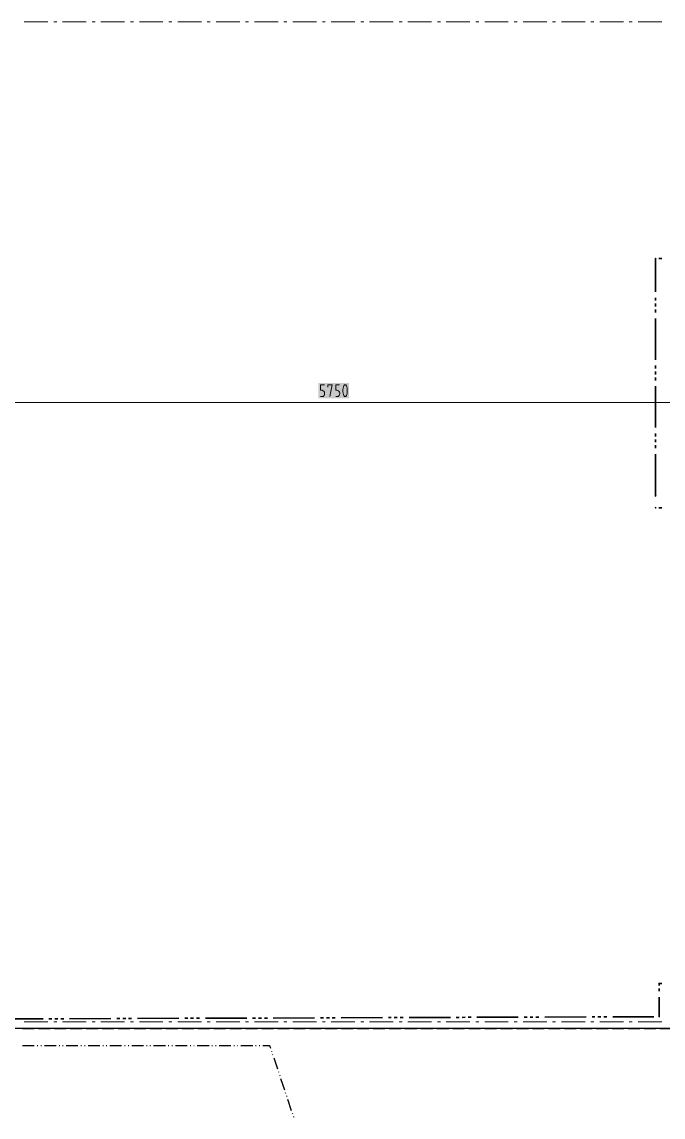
# Model space of a CAD drawing. Header units: millimetres. Extents: x 0 to 594, y 0 to 420.
# Drawn here: x 340.8 to 384.9, y 141 to 216.4 of the extents above; entities that cross this region are included whole.
import ezdxf

# ---------------------------------------------------------------- set-up
doc = ezdxf.new("R2010")
doc.units = ezdxf.units.MM
doc.header["$LTSCALE"] = 8
for name, color, linetype in [('PDF_Dokresleni nad rovinou rezu', 7, 'Continuous'), ('PDF_Dokresleni pod rovinou rezu', 7, 'Continuous'), ('PDF_Koty delkove', 7, 'Continuous'), ('PDF_Obecne 0.25', 7, 'Continuous'), ('PDF_Osy hlavni', 7, 'Continuous'), ('PDF_Pozarni useky', 3, 'Continuous')]:
    doc.layers.add(name, color=color, linetype=linetype)

msp = doc.modelspace()

# ---------------------------------------------------------------- linework, layer by layer
at = {"layer": 'PDF_Dokresleni nad rovinou rezu', "lineweight": 25}
for points in [[(340.836, 145.956), (341.649, 145.956)], [(341.852, 145.956), (341.893, 145.956)], [(342.096, 145.956), (342.137, 145.956)], [(342.34, 145.956), (343.152, 145.956)], [(343.356, 145.956), (343.396, 145.956)], [(343.599, 145.956), (343.64, 145.956)], [(343.843, 145.956), (344.656, 145.956)], [(344.859, 145.956), (344.9, 145.956)], [(345.103, 145.956), (345.143, 145.956)], [(345.347, 145.956), (346.159, 145.956)], [(346.362, 145.956), (346.403, 145.956)], [(346.606, 145.956), (346.647, 145.956)], [(346.85, 145.956), (347.663, 145.956)], [(347.866, 145.956), (347.906, 145.956)], [(348.11, 145.956), (348.15, 145.956)], [(348.353, 145.956), (349.166, 145.956)], [(349.369, 145.956), (349.41, 145.956)], [(349.613, 145.956), (349.654, 145.956)], [(349.857, 145.956), (350.669, 145.956)], [(350.872, 145.956), (350.913, 145.956)], [(351.116, 145.956), (351.157, 145.956)], [(351.36, 145.956), (352.173, 145.956)], [(352.376, 145.956), (352.416, 145.956)], [(352.62, 145.956), (352.66, 145.956)], [(352.863, 145.956), (353.676, 145.956)], [(353.879, 145.956), (353.92, 145.956)], [(354.123, 145.956), (354.164, 145.956)], [(354.367, 145.956), (355.179, 145.956)], [(355.383, 145.956), (355.423, 145.956)], [(355.626, 145.956), (355.667, 145.956)], [(355.87, 145.956), (356.683, 145.956)], [(356.886, 145.956), (356.927, 145.956)], [(357.13, 145.956), (357.17, 145.956)], [(357.374, 145.956), (357.846, 145.956), (357.909, 145.767)], [(357.974, 145.575), (357.987, 145.536)], [(358.051, 145.343), (358.064, 145.305)], [(358.129, 145.112), (358.387, 144.342)], [(358.451, 144.149), (358.464, 144.111)], [(358.528, 143.918), (358.541, 143.879)], [(358.606, 143.687), (358.864, 142.916)], [(358.928, 142.723), (358.941, 142.685)], [(359.006, 142.492), (359.019, 142.454)], [(359.083, 142.261), (359.341, 141.49)], [(359.405, 141.298), (359.418, 141.259)], [(359.483, 141.067), (359.496, 141.028)]]:
    msp.add_lwpolyline(points, dxfattribs=at)
at = {"layer": 'PDF_Dokresleni nad rovinou rezu', "lineweight": 25, "transparency": 33554559}
for points in [[(357.796, 145.956), (357.846, 146.006), (357.846, 145.905), (357.897, 145.956)], [(357.83, 146.004), (357.894, 145.972), (357.798, 145.94), (357.862, 145.907)]]:
    msp.add_solid(points, dxfattribs=at)
at = {"layer": 'PDF_Dokresleni pod rovinou rezu', "lineweight": 25}
for points in [[(340.836, 147.134), (341.649, 147.134)], [(341.933, 147.134), (342.746, 147.134)], [(343.031, 147.134), (343.843, 147.134)], [(344.128, 147.134), (344.94, 147.134)], [(345.225, 147.134), (346.037, 147.134)], [(346.322, 147.134), (347.134, 147.134)], [(347.419, 147.134), (348.231, 147.134)], [(348.516, 147.134), (349.328, 147.134)], [(349.613, 147.134), (350.426, 147.134)], [(350.71, 147.134), (351.523, 147.134)], [(351.807, 147.134), (352.62, 147.134)], [(352.904, 147.134), (353.717, 147.134)], [(354.001, 147.134), (354.814, 147.134)], [(355.098, 147.134), (355.911, 147.134)], [(356.195, 147.134), (357.008, 147.134)], [(357.292, 147.134), (358.105, 147.134)], [(358.389, 147.134), (359.202, 147.134)], [(359.486, 147.134), (360.299, 147.134)], [(360.584, 147.134), (361.396, 147.134)], [(361.681, 147.134), (362.493, 147.134)], [(362.778, 147.134), (363.59, 147.134)], [(363.875, 147.134), (364.687, 147.134)], [(364.972, 147.134), (365.784, 147.134)], [(366.069, 147.134), (366.881, 147.134)], [(367.166, 147.134), (367.979, 147.134)], [(368.263, 147.134), (369.076, 147.134)], [(369.36, 147.134), (370.173, 147.134)], [(370.457, 147.134), (371.27, 147.134)], [(371.554, 147.134), (372.367, 147.134)], [(372.651, 147.134), (373.464, 147.134)], [(373.748, 147.134), (374.561, 147.134)], [(374.845, 147.134), (375.658, 147.134)], [(375.942, 147.134), (376.755, 147.134)], [(377.039, 147.134), (377.852, 147.134)], [(378.137, 147.134), (378.949, 147.134)], [(379.234, 147.134), (380.046, 147.134)], [(380.331, 147.134), (381.143, 147.134)], [(381.428, 147.134), (382.24, 147.134)], [(382.525, 147.134), (383.337, 147.134)], [(383.622, 147.134), (384.434, 147.134)], [(384.719, 147.134), (385.531, 147.134)]]:
    msp.add_lwpolyline(points, dxfattribs=at)
at = {"layer": 'PDF_Koty delkove', "lineweight": 18}
for points in [[(361.614, 191.434), (361.354, 191.434), (361.354, 191.055), (361.463, 191.055), (361.538, 191.027), (361.582, 190.987), (361.625, 190.919), (361.636, 190.866), (361.636, 190.811), (361.625, 190.757), (361.603, 190.703), (361.571, 190.662), (361.528, 190.635), (361.463, 190.621), (361.354, 190.621)], [(361.852, 191.272), (361.852, 191.434), (362.156, 191.434), (361.983, 190.621)], [(362.655, 191.434), (362.394, 191.434), (362.394, 191.055), (362.503, 191.055), (362.578, 191.027), (362.622, 190.987), (362.665, 190.919), (362.676, 190.866), (362.676, 190.811), (362.665, 190.757), (362.643, 190.703), (362.611, 190.662), (362.568, 190.635), (362.503, 190.621), (362.394, 190.621)], [(362.926, 191.285), (362.904, 191.19), (362.892, 191.109), (362.892, 190.947), (362.904, 190.866), (362.926, 190.77), (362.958, 190.689), (363.001, 190.635), (363.023, 190.621), (363.066, 190.621), (363.088, 190.635), (363.131, 190.689), (363.164, 190.77), (363.185, 190.866), (363.196, 190.947)], [(363.196, 190.947), (363.196, 191.109), (363.185, 191.19), (363.164, 191.285), (363.131, 191.366), (363.088, 191.421), (363.066, 191.434), (363.023, 191.434), (363.001, 191.421), (362.958, 191.366), (362.926, 191.285)], [(338.895, 190.215), (385.633, 190.215), (388.071, 190.215), (409.525, 190.215), (411.963, 190.215), (414.807, 190.215), (415.62, 190.215), (419.683, 190.215), (455.927, 190.215), (457.958, 190.215), (459.137, 190.215)]]:
    msp.add_lwpolyline(points, dxfattribs=at)
at = {"layer": 'PDF_Koty delkove', "color": 7, "lineweight": 18, "true_color": 0xffffff, "transparency": 33554559}
msp.add_solid([(361.21, 190.499), (363.318, 190.499), (361.21, 191.555), (363.318, 191.555)], dxfattribs=at)
at = {"layer": 'PDF_Obecne 0.25', "lineweight": 25}
msp.add_lwpolyline([(385.633, 147.134), (338.907, 147.134)], dxfattribs=at)
at = {"layer": 'PDF_Osy hlavni', "lineweight": 18}
for points in [[(340.958, 216.411), (342.584, 216.411)], [(342.99, 216.411), (343.193, 216.411)], [(343.599, 216.411), (345.225, 216.411)], [(345.631, 216.411), (345.834, 216.411)], [(346.24, 216.411), (347.866, 216.411)], [(348.272, 216.411), (348.475, 216.411)], [(348.881, 216.411), (350.507, 216.411)], [(350.913, 216.411), (351.116, 216.411)], [(351.523, 216.411), (353.148, 216.411)], [(353.554, 216.411), (353.757, 216.411)], [(354.164, 216.411), (355.789, 216.411)], [(356.195, 216.411), (356.398, 216.411)], [(356.805, 216.411), (358.43, 216.411)], [(358.836, 216.411), (359.039, 216.411)], [(359.446, 216.411), (361.071, 216.411)], [(361.477, 216.411), (361.681, 216.411)], [(362.087, 216.411), (363.712, 216.411)], [(364.118, 216.411), (364.322, 216.411)], [(364.728, 216.411), (366.353, 216.411)], [(366.76, 216.411), (366.963, 216.411)], [(367.369, 216.411), (368.994, 216.411)], [(369.401, 216.411), (369.604, 216.411)], [(370.01, 216.411), (371.635, 216.411)], [(372.042, 216.411), (372.245, 216.411)], [(372.651, 216.411), (374.276, 216.411)], [(374.683, 216.411), (374.886, 216.411)], [(375.292, 216.411), (376.918, 216.411)], [(377.324, 216.411), (377.527, 216.411)], [(377.933, 216.411), (379.559, 216.411)], [(379.965, 216.411), (380.168, 216.411)], [(380.574, 216.411), (382.2, 216.411)], [(382.606, 216.411), (382.809, 216.411)], [(383.215, 216.411), (384.841, 216.411)], [(340.958, 147.581), (342.584, 147.581)], [(342.99, 147.581), (343.193, 147.581)], [(343.599, 147.581), (345.225, 147.581)], [(345.631, 147.581), (345.834, 147.581)], [(346.24, 147.581), (347.866, 147.581)], [(348.272, 147.581), (348.475, 147.581)], [(348.881, 147.581), (350.507, 147.581)], [(350.913, 147.581), (351.116, 147.581)], [(351.523, 147.581), (353.148, 147.581)], [(353.554, 147.581), (353.757, 147.581)], [(354.164, 147.581), (355.789, 147.581)], [(356.195, 147.581), (356.398, 147.581)], [(356.805, 147.581), (358.43, 147.581)], [(358.836, 147.581), (359.039, 147.581)], [(359.446, 147.581), (361.071, 147.581)], [(361.477, 147.581), (361.681, 147.581)], [(362.087, 147.581), (363.712, 147.581)], [(364.118, 147.581), (364.322, 147.581)], [(364.728, 147.581), (366.353, 147.581)], [(366.76, 147.581), (366.963, 147.581)], [(367.369, 147.581), (368.994, 147.581)], [(369.401, 147.581), (369.604, 147.581)], [(370.01, 147.581), (371.635, 147.581)], [(372.042, 147.581), (372.245, 147.581)], [(372.651, 147.581), (374.276, 147.581)], [(374.683, 147.581), (374.886, 147.581)], [(375.292, 147.581), (376.918, 147.581)], [(377.324, 147.581), (377.527, 147.581)], [(377.933, 147.581), (379.559, 147.581)], [(379.965, 147.581), (380.168, 147.581)], [(380.574, 147.581), (382.2, 147.581)], [(382.606, 147.581), (382.809, 147.581)], [(383.215, 147.581), (384.841, 147.581)]]:
    msp.add_lwpolyline(points, dxfattribs=at)
at = {"layer": 'PDF_Pozarni useky', "lineweight": 35}
for points in [[(384.414, 200.126), (384.434, 200.126)], [(384.414, 200.126), (384.414, 197.835)], [(384.638, 200.126), (384.841, 200.126)], [(384.414, 197.428), (384.414, 197.225)], [(384.414, 197.022), (384.414, 196.819)], [(384.414, 196.616), (384.414, 196.412)], [(384.414, 196.006), (384.414, 193.162)], [(384.414, 192.756), (384.414, 192.552)], [(384.414, 192.349), (384.414, 192.146)], [(384.414, 191.943), (384.414, 191.74)], [(384.414, 191.334), (384.414, 188.489)], [(384.414, 188.083), (384.414, 187.88)], [(384.414, 187.677), (384.414, 187.473)], [(384.414, 187.27), (384.414, 187.067)], [(384.414, 186.661), (384.414, 183.817)], [(384.414, 182.971), (384.434, 182.971)], [(384.638, 182.971), (384.841, 182.971)], [(384.658, 150.222), (384.841, 150.222)], [(384.658, 150.222), (384.658, 150.092)], [(384.658, 149.889), (384.658, 149.686)], [(384.658, 149.279), (384.658, 147.941)], [(339.408, 147.783), (342.252, 147.793)], [(342.659, 147.795), (342.862, 147.795)], [(343.065, 147.796), (343.268, 147.797)], [(343.471, 147.797), (343.675, 147.798)], [(344.081, 147.8), (346.925, 147.809)], [(347.331, 147.811), (347.535, 147.812)], [(347.738, 147.812), (347.941, 147.813)], [(348.144, 147.814), (348.347, 147.814)], [(348.754, 147.816), (351.598, 147.826)], [(352.004, 147.827), (352.207, 147.828)], [(352.41, 147.829), (352.614, 147.829)], [(352.817, 147.83), (353.02, 147.831)], [(353.426, 147.832), (356.27, 147.842)], [(356.677, 147.844), (356.88, 147.844)], [(357.083, 147.845), (357.286, 147.846)], [(357.489, 147.846), (357.693, 147.847)], [(358.099, 147.848), (360.943, 147.858)], [(361.349, 147.86), (361.553, 147.861)], [(361.756, 147.861), (361.959, 147.862)], [(362.162, 147.863), (362.365, 147.863)], [(362.771, 147.865), (365.616, 147.875)], [(366.022, 147.876), (366.225, 147.877)], [(366.428, 147.878), (366.632, 147.878)], [(366.835, 147.879), (367.038, 147.88)], [(367.444, 147.881), (370.288, 147.891)], [(370.695, 147.892), (370.898, 147.893)], [(371.101, 147.894), (371.304, 147.895)], [(371.507, 147.895), (371.71, 147.896)], [(372.117, 147.897), (374.961, 147.907)], [(375.367, 147.909), (375.57, 147.909)], [(375.774, 147.91), (375.977, 147.911)], [(376.18, 147.912), (376.383, 147.912)], [(376.789, 147.914), (379.634, 147.924)], [(380.04, 147.925), (380.243, 147.926)], [(380.446, 147.926), (380.649, 147.927)], [(380.853, 147.928), (381.056, 147.929)], [(381.462, 147.93), (384.306, 147.94)]]:
    msp.add_lwpolyline(points, dxfattribs=at)
at = {"layer": 'PDF_Pozarni useky', "lineweight": 35, "transparency": 33554559}
for points in [[(384.343, 200.126), (384.414, 200.197), (384.414, 200.055), (384.486, 200.126)], [(384.414, 200.197), (384.486, 200.126), (384.343, 200.126), (384.414, 200.055)], [(384.414, 183.855), (384.486, 183.784), (384.343, 183.784), (384.414, 183.713)], [(384.343, 182.971), (384.414, 183.042), (384.414, 182.9), (384.486, 182.971)], [(384.587, 150.222), (384.658, 150.293), (384.658, 150.151), (384.729, 150.222)], [(384.658, 150.293), (384.729, 150.222), (384.587, 150.222), (384.658, 150.151)], [(384.587, 147.941), (384.658, 148.012), (384.658, 147.87), (384.729, 147.941)], [(384.658, 148.012), (384.729, 147.941), (384.587, 147.941), (384.658, 147.87)]]:
    msp.add_solid(points, dxfattribs=at)

doc.saveas('drawing.dxf')
